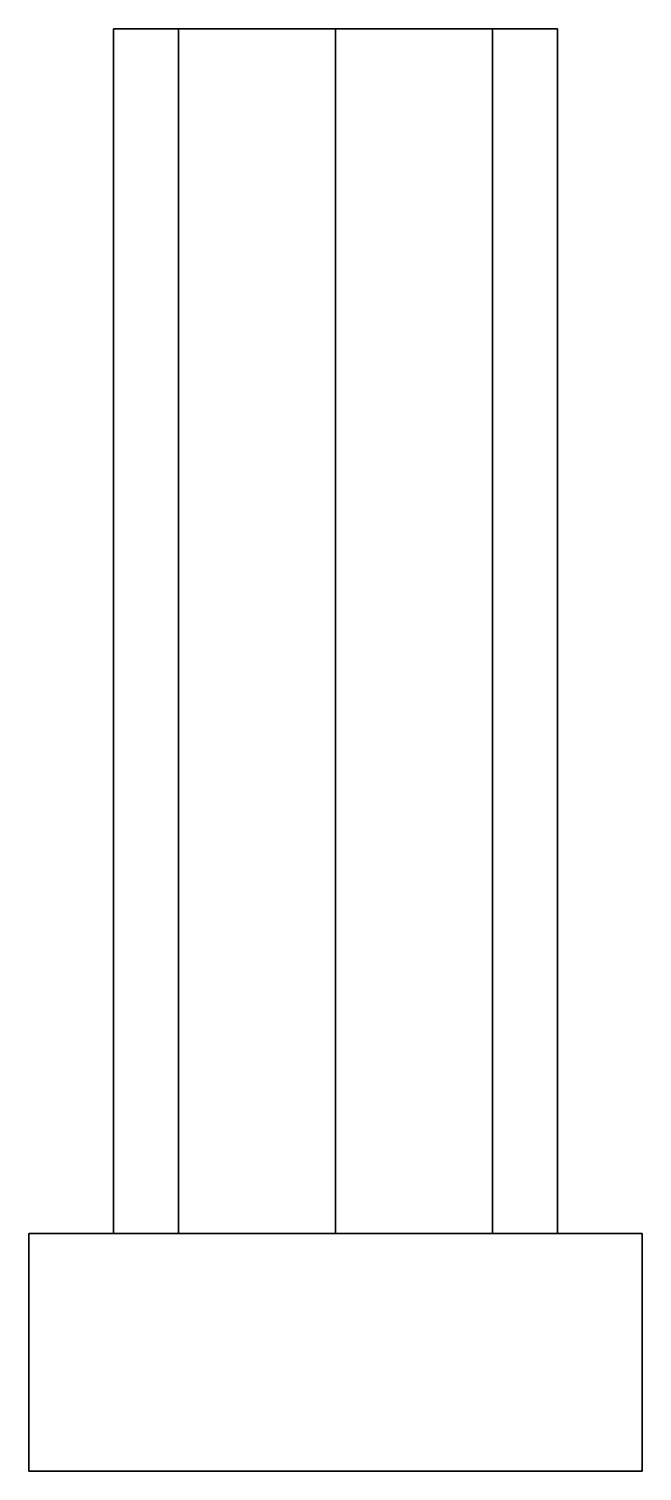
# Model space of a CAD drawing. Extents: x -0.58 to 0.58, y 0 to 2.73.
import ezdxf

# ---------------------------------------------------------------- set-up
doc = ezdxf.new("R2010")
doc.units = 0
doc.layers.add('SLEEVE', color=5, linetype='CONTINUOUS')

msp = doc.modelspace()

# ---------------------------------------------------------------- linework, layer by layer
at = {"layer": 'SLEEVE'}
for points in [[(-0.297, 2.73, 0.297), (-0.42, 2.73), (-0.42, 0.45), (-0.297, 0.45, 0.297)], [(-0.42, 2.73), (-0.297, 2.73, -0.297), (-0.297, 0.45, -0.297), (-0.42, 0.45)], [(-0.42, 2.73), (-0.297, 2.73, 0.297), (-0.2051, 2.73, 0.2051), (-0.29, 2.73)], [(-0.297, 2.73, -0.297), (-0.42, 2.73), (-0.29, 2.73), (-0.2051, 2.73, -0.2051)], [(0, 2.73, 0.42), (-0.297, 2.73, 0.297), (-0.297, 0.45, 0.297), (0, 0.45, 0.42)], [(-0.297, 2.73, -0.297), (0, 2.73, -0.42), (0, 0.45, -0.42), (-0.297, 0.45, -0.297)], [(-0.297, 2.73, 0.297), (0, 2.73, 0.42), (0, 2.73, 0.29), (-0.2051, 2.73, 0.2051)], [(0, 2.73, -0.42), (-0.297, 2.73, -0.297), (-0.2051, 2.73, -0.2051), (0, 2.73, -0.29)], [(0.297, 2.73, 0.297), (0, 2.73, 0.42), (0, 0.45, 0.42), (0.297, 0.45, 0.297)], [(0, 2.73, -0.42), (0.297, 2.73, -0.297), (0.297, 0.45, -0.297), (0, 0.45, -0.42)], [(0.297, 2.73, -0.297), (0, 2.73, -0.42), (0, 2.73, -0.29), (0.2051, 2.73, -0.2051)], [(0, 2.73, 0.42), (0.297, 2.73, 0.297), (0.2051, 2.73, 0.2051), (0, 2.73, 0.29)], [(0.42, 2.73), (0.297, 2.73, -0.297), (0.2051, 2.73, -0.2051), (0.29, 2.73)], [(0.297, 2.73, 0.297), (0.42, 2.73), (0.29, 2.73), (0.2051, 2.73, 0.2051)], [(0.42, 2.73), (0.297, 2.73, 0.297), (0.297, 0.45, 0.297), (0.42, 0.45)], [(0.297, 2.73, -0.297), (0.42, 2.73), (0.42, 0.45), (0.297, 0.45, -0.297)], [(-0.58, 0.45, -0.49), (-0.58, 0, -0.72), (-0.58, 0, 0.8), (-0.58, 0.45, 0.51)], [(0.58, 0.45, -0.49), (0.58, 0, -0.72), (-0.58, 0, -0.72), (-0.58, 0.45, -0.49)], [(-0.58, 0.45, 0.51), (-0.58, 0, 0.8), (0.58, 0, 0.8), (0.58, 0.45, 0.51)], [(0.58, 0.45, 0.51), (0.58, 0.45, -0.49), (-0.58, 0.45, -0.49), (-0.58, 0.45, 0.51)], [(0.58, 0, 0.8), (0.58, 0, -0.72), (0.58, 0.45, -0.49), (0.58, 0.45, 0.51)]]:
    msp.add_3dface(points, dxfattribs=at)

doc.saveas('drawing.dxf')
